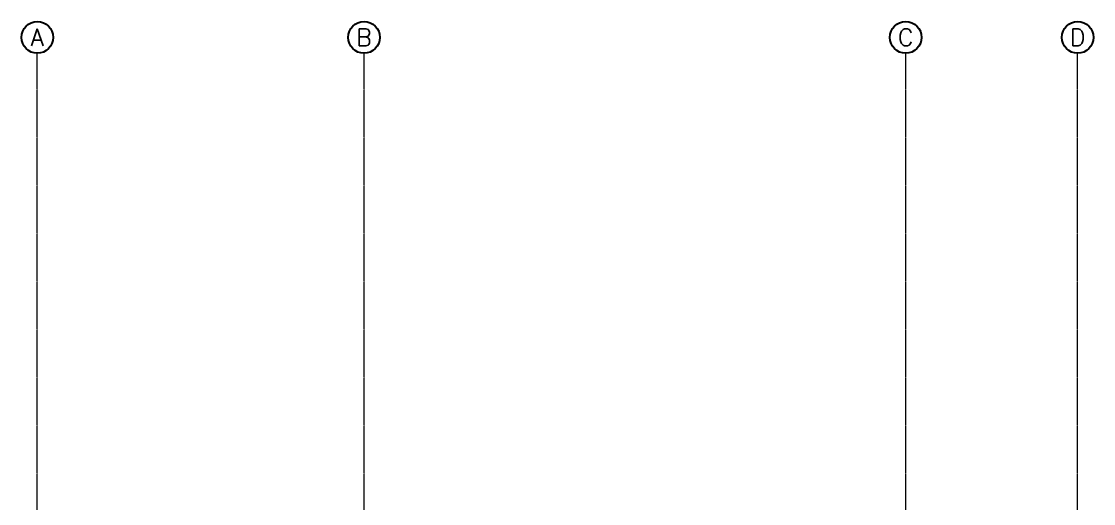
# Model space of a CAD drawing. Header units: inches. Extents: x 841 to 14369, y -5431 to -3225.
# Drawn here: x 12559 to 13307, y -3563 to -3227 of the extents above; entities that cross this region are included whole.
import ezdxf
from ezdxf.enums import TextEntityAlignment as Align
from ezdxf.xclip import XClip

# ---------------------------------------------------------------- set-up
doc = ezdxf.new("R2010")
doc.units = ezdxf.units.IN
doc.header["$MEASUREMENT"] = 0
doc.header["$XCLIPFRAME"] = 0
doc.linetypes.add('INC-200$0$NBK_CenterX2', pattern=[1.083333, 0.666667, -0.125, 0.166667, -0.125])
doc.linetypes.add('NBK_CenterX2', pattern=[1.083333, 0.666667, -0.125, 0.166667, -0.125])
for name, color, linetype, lineweight in [('!Gridline', 112, 'NBK_CenterX2', 5), ('!Gridline @ 1', 112, 'NBK_CenterX2', 5), ('INC-200$0$!Gridline', 112, 'INC-200$0$NBK_CenterX2', 5)]:
    doc.layers.add(name, color=color, linetype=linetype, lineweight=lineweight)
doc.styles.add('Arial Narrow Bold', font='')
doc.styles.add('Romans', font='romans.shx', dxfattribs={"width": 0.8})
doc.styles.get('Arial Narrow Bold').set_extended_font_data('Arial Narrow', bold=True)

# ---------------------------------------------------------------- blocks, each defined once
blk = doc.blocks.new('SYM_Gridline')
at = {"linetype": 'Continuous', "lineweight": 30}
blk.add_circle((0, 0), 0.25, dxfattribs=at)
at = {"style": 'Arial Narrow Bold'}
blk.add_attdef('GRIDLINE', text='', height=0.2, dxfattribs=at).set_placement((0, 0), align=Align.MIDDLE_CENTER)
blk = doc.blocks.new('GRID_ELEV WEST_W')
at = {"layer": '!Gridline'}
for p, q in [((0.03, -1231.31), (0.03, 403.85)), ((169.68, -1231.31), (169.68, 403.85)), ((450.93, -1231.31), (450.93, 403.85)), ((540.21, -1231.31), (540.21, 403.85))]:
    blk.add_line(p, q, dxfattribs=at)
at = {"layer": '!Gridline @ 1'}
ref = blk.add_blockref('SYM_Gridline', (0.03, 412.14), dxfattribs=dict(at, xscale=33.007521693708, yscale=33.007521693708, zscale=33.007521693708))
ref.add_attrib('GRIDLINE', 'A', dxfattribs={"layer": '0', "height": 8.96, "style": 'Romans'}).set_placement((0.03, 412.14, 417.62), align=Align.MIDDLE_CENTER)
ref = blk.add_blockref('SYM_Gridline', (169.68, 412.14), dxfattribs=dict(at, xscale=33.007521693708, yscale=33.007521693708, zscale=33.007521693708))
ref.add_attrib('GRIDLINE', 'B', dxfattribs={"layer": '0', "height": 8.96, "style": 'Romans'}).set_placement((169.68, 412.14, 417.62), align=Align.MIDDLE_CENTER)
ref = blk.add_blockref('SYM_Gridline', (450.93, 412.14), dxfattribs=dict(at, xscale=33.007521693708, yscale=33.007521693708, zscale=33.007521693708))
ref.add_attrib('GRIDLINE', 'C', dxfattribs={"layer": '0', "height": 8.96, "style": 'Romans'}).set_placement((450.93, 412.14, 417.62), align=Align.MIDDLE_CENTER)
ref = blk.add_blockref('SYM_Gridline', (540.21, 412.14), dxfattribs=dict(at, xscale=33.007521693708, yscale=33.007521693708, zscale=33.007521693708))
ref.add_attrib('GRIDLINE', 'D', dxfattribs={"layer": '0', "height": 8.96, "style": 'Romans'}).set_placement((540.21, 412.14, 417.62), align=Align.MIDDLE_CENTER)

msp = doc.modelspace()

# ---------------------------------------------------------------- block references
at = {"layer": 'INC-200$0$!Gridline'}
ref = msp.add_blockref('GRID_ELEV WEST_W', (12569.66, -3792.12), dxfattribs=dict(at, xscale=1.344, yscale=1.344, zscale=1.344))
XClip(ref).set_block_clipping_path([(-8786.922099755, -296.1352419663), (1098.9748672036, 683.7940378179)])

doc.saveas('drawing.dxf')
